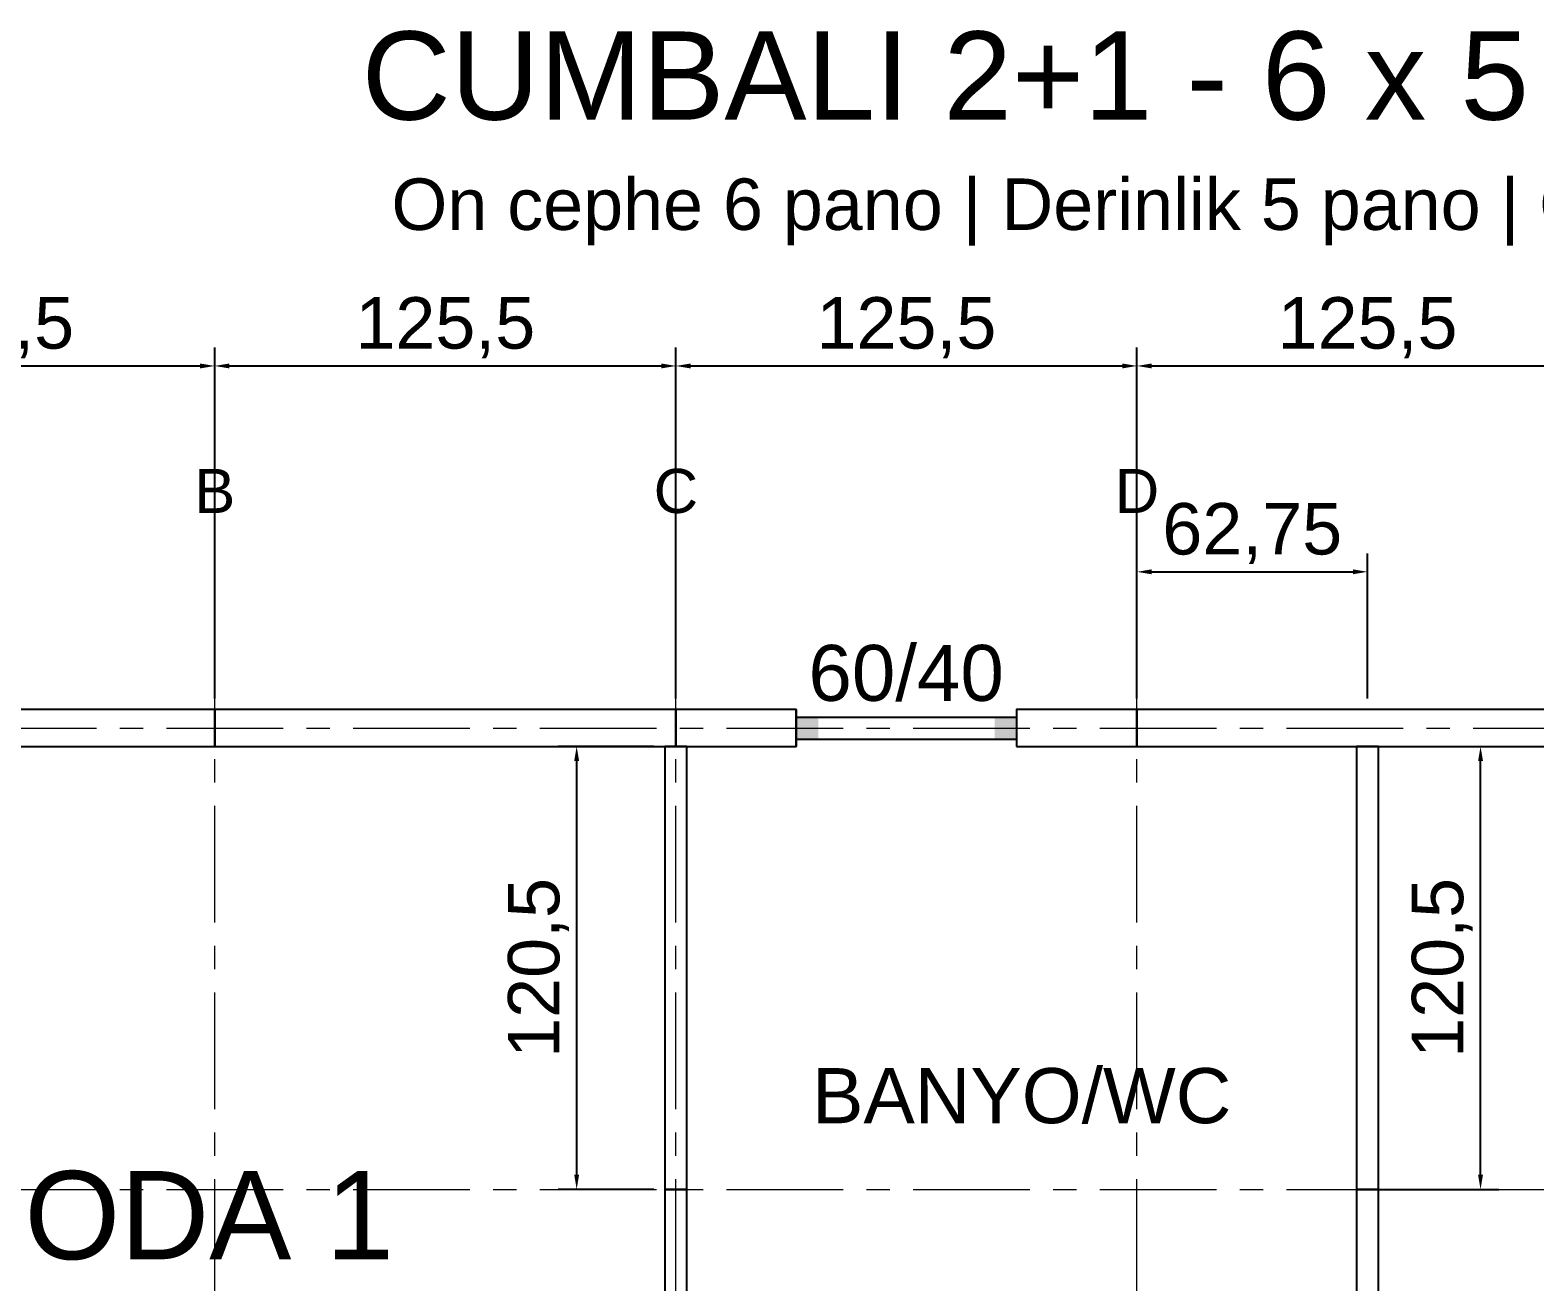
# Model space of a CAD drawing. Header units: centimetres. Extents: x -120 to 1933, y -1067 to 822.
# Drawn here: x 85.2 to 494.8, y 481.8 to 822.4 of the extents above; entities that cross this region are included whole.
import ezdxf
from ezdxf.enums import TextEntityAlignment as Align

# ---------------------------------------------------------------- set-up
doc = ezdxf.new("R2010")
doc.units = ezdxf.units.CM
doc.linetypes.add('CENTER', pattern=[50.8, 31.75, -6.35, 6.35, -6.35])
doc.layers.add('AKS', color=4, linetype='CENTER', lineweight=13)
for name, color, linetype in [('AKS_YAZI', 4, 'Continuous'), ('DIS_DUVAR_100', 30, 'Continuous'), ('IC_DUVAR_60', 30, 'Continuous'), ('ODA_ADLARI', 7, 'Continuous'), ('OLCULER', 7, 'Continuous'), ('OZEL_PANEL_OLCU_CM', 3, 'Continuous'), ('PENCERE', 10, 'Continuous')]:
    doc.layers.add(name, color=color, linetype=linetype)
doc.styles.get("Standard").update_dxf_attribs({"font": 'Arial.ttf'})
doc.dimstyles.new('ISO-25', dxfattribs={"dimtxt": 2.5, "dimasz": 2.5, "dimexe": 1.25, "dimexo": 0.625, "dimtad": 1, "dimtxsty": 'Standard', "dimcen": 2.5, "dimadec": 0, "dimazin": 0, "dimtfac": 1, "dimtmove": 0, "dimatfit": 3, "dimfxl": 1, "dimarcsym": 0})

# ---------------------------------------------------------------- blocks, each defined once
blk = doc.blocks.new('BOM_D01_DIS_DOLU_1255_H')
blk.add_lwpolyline([(0, 0), (125.5, 0), (125.5, 10), (0, 10)], close=True)
blk = doc.blocks.new('BOM_P03_PENCERE_600x400')
at = {"layer": 'PENCERE', "color": 1}
for p, q in [((53375.86, 7992.28), (53385.86, 7992.28)), ((53377.86, 7932.28), (53377.86, 7992.28)), ((53383.86, 7932.28), (53383.86, 7992.28)), ((53375.86, 7932.28), (53385.86, 7932.28))]:
    blk.add_line(p, q, dxfattribs=at)
for points in [[(53377.86, 7992.28), (53377.86, 7986.28), (53383.86, 7992.28), (53383.86, 7986.28)], [(53377.86, 7932.28), (53377.86, 7938.28), (53383.86, 7932.28), (53383.86, 7938.28)]]:
    blk.add_solid(points, dxfattribs=at)
at = {"layer": 'PENCERE', "color": 0, "lineweight": 25}
blk.add_text('60/40', height=15.217, rotation=90, dxfattribs=at).set_placement((53373.47, 7935.61))
blk = doc.blocks.new('BOM_D04_DIS_P6040_1255_H')
for points in [[(0, 0), (32.75, 0), (32.75, 10), (0, 10)], [(92.75, 0), (125.5, 0), (125.5, 10), (92.75, 10)]]:
    blk.add_lwpolyline(points, close=True)
at = {"rotation": 270}
blk.add_blockref('BOM_P03_PENCERE_600x400', (-7899.53, 53385.86), dxfattribs=at)
blk = doc.blocks.new('BOM_I01_IC_DOLU_1255_V')
blk.add_lwpolyline([(0, 0), (6, 0), (6, 125.5), (0, 125.5)], close=True)
blk = doc.blocks.new('BOM_I02_IC_DOLU_1205_V')
blk.add_lwpolyline([(0, 0), (6, 0), (6, 120.5), (0, 120.5)], close=True)
blk = doc.blocks.new('*D49')
at = {"layer": 'Defpoints', "color": 0, "transparency": 16777216}
for p in [(135.5, 731), (10, 637.5), (135.5, 637.5)]:
    blk.add_point(p, dxfattribs=at)
at = {"layer": 'OLCULER', "color": 0, "lineweight": -2, "transparency": 16777216}
for p, q in [((10, 640.5), (10, 736)), ((135.5, 640.5), (135.5, 736)), ((14, 731), (131.5, 731))]:
    blk.add_line(p, q, dxfattribs=at)
at = {"layer": 'OLCULER', "color": 0, "transparency": 16777216}
for points in [[(14, 731.67), (14, 730.33), (10, 731)], [(131.5, 731.67), (131.5, 730.33), (135.5, 731)]]:
    blk.add_solid(points, dxfattribs=at)
at = {"layer": 'OLCULER', "color": 0, "transparency": 16777216, "insert": (72.75, 741.41), "char_height": 14, "attachment_point": 5}
blk.add_mtext('125,5', dxfattribs=at)
blk = doc.blocks.new('*D50')
at = {"layer": 'Defpoints', "color": 0, "transparency": 16777216}
for p in [(261, 731), (135.5, 637.5), (261, 637.5)]:
    blk.add_point(p, dxfattribs=at)
at = {"layer": 'OLCULER', "color": 0, "lineweight": -2, "transparency": 16777216}
for p, q in [((135.5, 640.5), (135.5, 736)), ((261, 640.5), (261, 736)), ((139.5, 731), (257, 731))]:
    blk.add_line(p, q, dxfattribs=at)
at = {"layer": 'OLCULER', "color": 0, "transparency": 16777216}
for points in [[(139.5, 731.67), (139.5, 730.33), (135.5, 731)], [(257, 731.67), (257, 730.33), (261, 731)]]:
    blk.add_solid(points, dxfattribs=at)
at = {"layer": 'OLCULER', "color": 0, "transparency": 16777216, "insert": (198.25, 741.41), "char_height": 14, "attachment_point": 5}
blk.add_mtext('125,5', dxfattribs=at)
blk = doc.blocks.new('*D51')
at = {"layer": 'Defpoints', "color": 0, "transparency": 16777216}
for p in [(386.5, 731), (261, 637.5), (386.5, 637.5)]:
    blk.add_point(p, dxfattribs=at)
at = {"layer": 'OLCULER', "color": 0, "lineweight": -2, "transparency": 16777216}
for p, q in [((261, 640.5), (261, 736)), ((386.5, 640.5), (386.5, 736)), ((265, 731), (382.5, 731))]:
    blk.add_line(p, q, dxfattribs=at)
at = {"layer": 'OLCULER', "color": 0, "transparency": 16777216}
for points in [[(265, 731.67), (265, 730.33), (261, 731)], [(382.5, 731.67), (382.5, 730.33), (386.5, 731)]]:
    blk.add_solid(points, dxfattribs=at)
at = {"layer": 'OLCULER', "color": 0, "transparency": 16777216, "insert": (323.75, 741.41), "char_height": 14, "attachment_point": 5}
blk.add_mtext('125,5', dxfattribs=at)
blk = doc.blocks.new('*D52')
at = {"layer": 'Defpoints', "color": 0, "transparency": 16777216}
for p in [(512, 731), (386.5, 637.5), (512, 637.5)]:
    blk.add_point(p, dxfattribs=at)
at = {"layer": 'OLCULER', "color": 0, "lineweight": -2, "transparency": 16777216}
for p, q in [((386.5, 640.5), (386.5, 736)), ((512, 640.5), (512, 736)), ((390.5, 731), (508, 731))]:
    blk.add_line(p, q, dxfattribs=at)
at = {"layer": 'OLCULER', "color": 0, "transparency": 16777216}
for points in [[(390.5, 731.67), (390.5, 730.33), (386.5, 731)], [(508, 731.67), (508, 730.33), (512, 731)]]:
    blk.add_solid(points, dxfattribs=at)
at = {"layer": 'OLCULER', "color": 0, "transparency": 16777216, "insert": (449.25, 741.41), "char_height": 14, "attachment_point": 5}
blk.add_mtext('125,5', dxfattribs=at)
blk = doc.blocks.new('*D90')
at = {"layer": 'Defpoints', "color": 0, "transparency": 16777216}
for p in [(449.25, 675), (386.5, 637.5), (449.25, 637.5)]:
    blk.add_point(p, dxfattribs=at)
at = {"layer": 'OLCULER', "color": 0, "lineweight": -2, "transparency": 16777216}
for p, q in [((386.5, 640.5), (386.5, 680)), ((449.25, 640.5), (449.25, 680)), ((390.5, 675), (445.25, 675))]:
    blk.add_line(p, q, dxfattribs=at)
at = {"layer": 'OLCULER', "color": 0, "transparency": 16777216}
for points in [[(390.5, 675.67), (390.5, 674.33), (386.5, 675)], [(445.25, 675.67), (445.25, 674.33), (449.25, 675)]]:
    blk.add_solid(points, dxfattribs=at)
at = {"layer": 'OLCULER', "color": 0, "transparency": 16777216, "insert": (417.87, 685.41), "char_height": 14, "attachment_point": 5}
blk.add_mtext('62,75', dxfattribs=at)
blk = doc.blocks.new('*D99')
at = {"layer": 'Defpoints', "color": 0, "transparency": 16777216}
for p in [(234, 627.5), (258, 627.5), (258, 507)]:
    blk.add_point(p, dxfattribs=at)
at = {"layer": 'OZEL_PANEL_OLCU_CM', "color": 0, "lineweight": -2, "transparency": 16777216}
for p, q in [((255, 627.5), (229, 627.5)), ((234, 511), (234, 623.5)), ((255, 507), (229, 507))]:
    blk.add_line(p, q, dxfattribs=at)
at = {"layer": 'OZEL_PANEL_OLCU_CM', "color": 0, "transparency": 16777216}
for points in [[(233.33, 623.5), (234.67, 623.5), (234, 627.5)], [(233.33, 511), (234.67, 511), (234, 507)]]:
    blk.add_solid(points, dxfattribs=at)
at = {"layer": 'OZEL_PANEL_OLCU_CM', "color": 0, "transparency": 16777216, "insert": (223.59, 567.25), "char_height": 14, "attachment_point": 5, "rotation": 90}
blk.add_mtext('120,5', dxfattribs=at)
blk = doc.blocks.new('*D101')
at = {"layer": 'Defpoints', "color": 0, "transparency": 16777216}
for p in [(446.25, 627.5), (480, 627.5), (446.25, 507)]:
    blk.add_point(p, dxfattribs=at)
at = {"layer": 'OZEL_PANEL_OLCU_CM', "color": 0, "lineweight": -2, "transparency": 16777216}
for p, q in [((449.25, 627.5), (485, 627.5)), ((480, 511), (480, 623.5)), ((449.25, 507), (485, 507))]:
    blk.add_line(p, q, dxfattribs=at)
at = {"layer": 'OZEL_PANEL_OLCU_CM', "color": 0, "transparency": 16777216}
for points in [[(479.33, 623.5), (480.67, 623.5), (480, 627.5)], [(479.33, 511), (480.67, 511), (480, 507)]]:
    blk.add_solid(points, dxfattribs=at)
at = {"layer": 'OZEL_PANEL_OLCU_CM', "color": 0, "transparency": 16777216, "insert": (469.59, 567.25), "char_height": 14, "attachment_point": 5, "rotation": 90}
blk.add_mtext('120,5', dxfattribs=at)

msp = doc.modelspace()

# ---------------------------------------------------------------- linework, layer by layer
at = {"layer": 'AKS'}
for p, q in [((135.5, -30), (135.5, 675)), ((261, -30), (261, 675)), ((386.5, -30), (386.5, 675)), ((-30, 632.5), (800, 632.5)), ((-30, 507), (800, 507))]:
    msp.add_line(p, q, dxfattribs=at)

# ---------------------------------------------------------------- block references
at = {"layer": 'DIS_DUVAR_100'}
for name, p in [('BOM_D04_DIS_P6040_1255_H', (261, 627.5)), ('BOM_D01_DIS_DOLU_1255_H', (10, 627.5)), ('BOM_D01_DIS_DOLU_1255_H', (135.5, 627.5)), ('BOM_D01_DIS_DOLU_1255_H', (386.5, 627.5))]:
    msp.add_blockref(name, p, dxfattribs=at)
at = {"layer": 'IC_DUVAR_60'}
for name, p in [('BOM_I02_IC_DOLU_1205_V', (258, 507)), ('BOM_I02_IC_DOLU_1205_V', (446.25, 507)), ('BOM_I01_IC_DOLU_1255_V', (258, 381.5)), ('BOM_I01_IC_DOLU_1255_V', (446.25, 381.5))]:
    msp.add_blockref(name, p, dxfattribs=at)

# ---------------------------------------------------------------- texts
at = {"layer": 'AKS_YAZI'}
for s, p in [('B', (135.5, 697)), ('C', (261, 697)), ('D', (386.5, 697))]:
    msp.add_text(s, height=12, dxfattribs=at).set_placement(p, align=Align.MIDDLE_CENTER)
at = {"layer": 'ODA_ADLARI'}
for s, height, p in [('CUMBALI 2+1 - 6 x 5 PANO', 24, (386.5, 810)), ('On cephe 6 pano | Derinlik 5 pano | Olculer cm', 14, (386.5, 775)), ('BANYO/WC', 15, (355.125, 532.5)), ('ODA 1', 24, (134, 500))]:
    msp.add_text(s, height=height, dxfattribs=at).set_placement(p, align=Align.MIDDLE_CENTER)

# ---------------------------------------------------------------- dimensions: what is measured, and where the dimension line sits
at = {"layer": 'OLCULER'}
for base, p1, p2, picture, middle in [((135.5, 731), (10, 637.5), (135.5, 637.5), '*D49', (72.75, 741.4134)), ((261, 731), (135.5, 637.5), (261, 637.5), '*D50', (198.25, 741.4134)), ((386.5, 731), (261, 637.5), (386.5, 637.5), '*D51', (323.75, 741.4134)), ((512, 731), (386.5, 637.5), (512, 637.5), '*D52', (449.25, 741.4134)), ((449.25, 675), (386.5, 637.5), (449.25, 637.5), '*D90', (417.875, 685.4134))]:
    dim = msp.add_linear_dim(base=base, p1=p1, p2=p2, dimstyle='ISO-25', override={"dimtxt": 14, "dimasz": 4, "dimexe": 5, "dimexo": 3, "dimgap": 2, "dimtix": 1, "dimatfit": 1}, dxfattribs=at)
    dim.commit()
    dim.dimension.update_dxf_attribs({"geometry": picture, "text_midpoint": middle})
at = {"layer": 'OZEL_PANEL_OLCU_CM'}
for base, p1, p2, picture, middle in [((234, 627.5), (258, 507), (258, 627.5), '*D99', (223.5866, 567.25)), ((480, 627.5), (446.25, 507), (446.25, 627.5), '*D101', (469.5866, 567.25))]:
    dim = msp.add_linear_dim(base=base, p1=p1, p2=p2, angle=90, dimstyle='ISO-25', override={"dimtxt": 14, "dimasz": 4, "dimexe": 5, "dimexo": 3, "dimgap": 2, "dimtix": 1, "dimatfit": 1}, dxfattribs=at)
    dim.commit()
    dim.dimension.update_dxf_attribs({"geometry": picture, "text_midpoint": middle})

doc.saveas('drawing.dxf')
